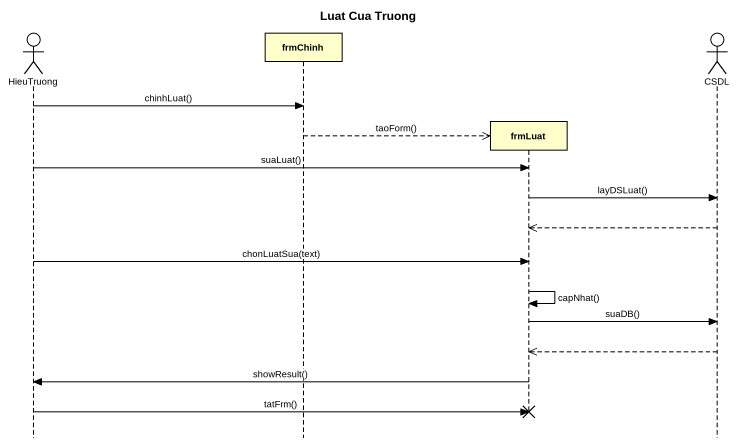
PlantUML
@startuml
title Luat Cua Truong
hide footbox
actor HieuTruong
participant frmChinh
participant frmLuat
actor CSDL

HieuTruong -> frmChinh : chinhLuat()
frmChinh -->> frmLuat ** : taoForm()
HieuTruong -> frmLuat : suaLuat()
frmLuat -> CSDL : layDSLuat()
CSDL -->> frmLuat
HieuTruong -> frmLuat : chonLuatSua(text)
frmLuat -> frmLuat : capNhat()
frmLuat -> CSDL : suaDB()
CSDL -->> frmLuat
frmLuat -> HieuTruong : showResult()
HieuTruong -> frmLuat !! : tatFrm()
@enduml
